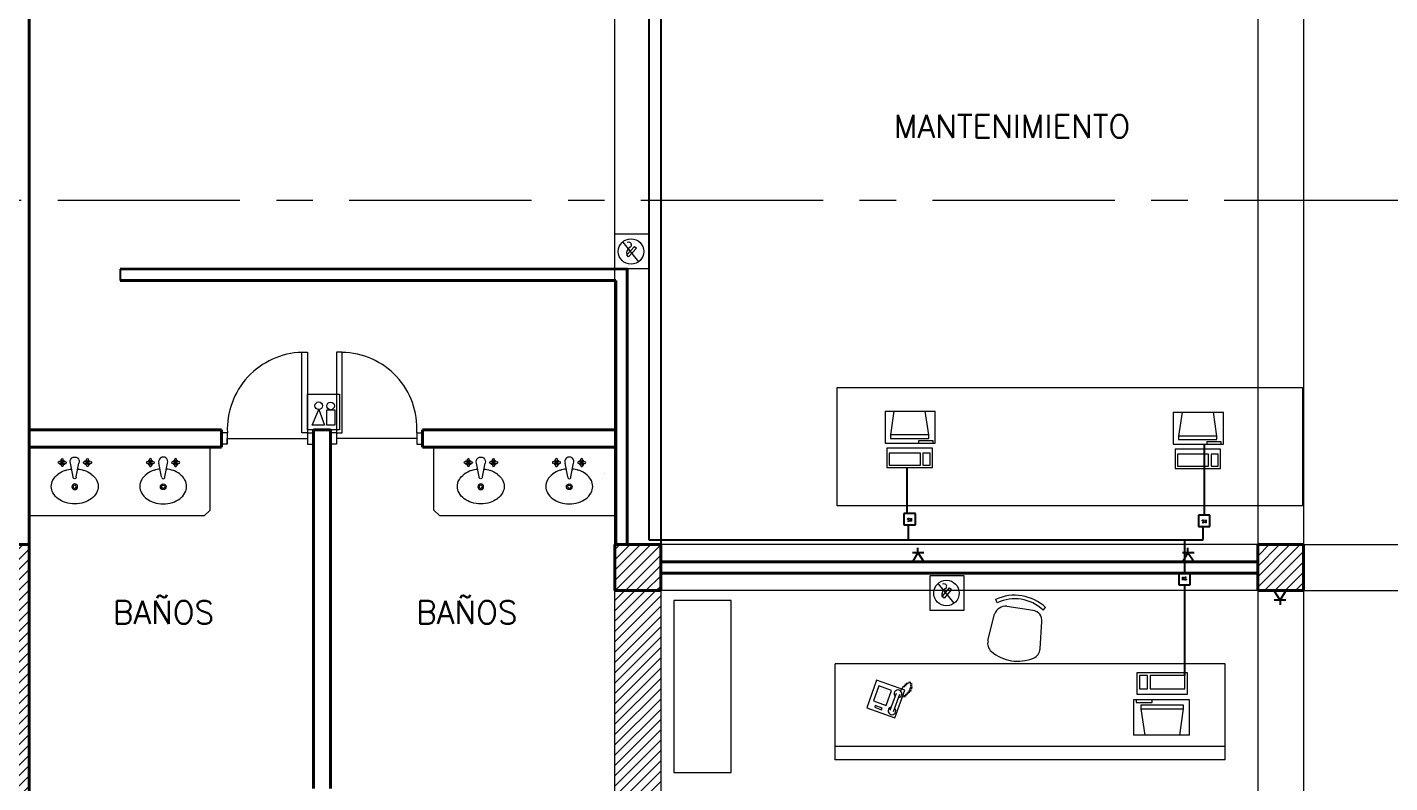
# Model space of a CAD drawing. Extents: x 1009 to 1343, y -172900 to 201.
# Drawn here: x 1041.58 to 1053.45, y 127.71 to 134.29 of the extents above; entities that cross this region are included whole.
import ezdxf

# ---------------------------------------------------------------- set-up
doc = ezdxf.new("R2010")
doc.units = 0
doc.header["$LTSCALE"] = 0.5
doc.linetypes.add('CENTER', pattern=[50.8, 31.75, -6.35, 6.35, -6.35])
doc.layers.get('0').update_dxf_attribs({"linetype": 'CONTINUOUS'})
for name, color, linetype in [('Cableado', 100, 'CONTINUOUS'), ('Electricidad', 50, 'CONTINUOUS'), ('MUROS', 7, 'CONTINUOUS')]:
    doc.layers.add(name, color=color, linetype=linetype)
for name, color, linetype, lineweight in [('Carpintería', 55, 'CONTINUOUS', 20), ('Detalles .05', 243, 'CONTINUOUS', 5), ('Detalles 01', 8, 'CONTINUOUS', 9), ('Equipamiento fijo', 31, 'CONTINUOUS', 13), ('Equipamiento movil', 33, 'CONTINUOUS', 9), ('Fundación', 42, 'CONTINUOUS', 20), ('Muros corte', 7, 'CONTINUOUS', 40), ('Punta 02', 11, 'CONTINUOUS', 20), ('Sist. contra incendio', 1, 'CONTINUOUS', 18), ('Tratamiento pisos', 251, 'CONTINUOUS', 9), ('Vidrios', 147, 'CONTINUOUS', 13)]:
    doc.layers.add(name, color=color, linetype=linetype, lineweight=lineweight)
doc.styles.add('Texto 2 mm', font='simplex.shx', dxfattribs={"height": 0.2})
doc.styles.add('Texto 5 mm', font='simplex.shx', dxfattribs={"height": 0.5})
pattern_1 = [(45, (0.52796, 11.5044), (-0.0449012806, 0.0449012806), [])]

# ---------------------------------------------------------------- blocks, each defined once
blk = doc.blocks.new('TELEFONO')
at = {"layer": 'Detalles .05'}
for p, q in [((0.139, 0.134), (-0.098, 0.134)), ((-0.098, 0.134), (-0.098, -0.099)), ((0.081, 0.108), (0.023, 0.108)), ((0.023, 0.108), (0.023, 0.094)), ((0.081, 0.094), (0.081, 0.108)), ((0.139, -0.099), (0.139, 0.134)), ((-0.071, 0.089), (-0.071, -0.055)), ((-0.043, 0.089), (-0.043, -0.055)), ((0.108, 0.063), (0, 0.063)), ((0, 0.063), (0, -0.063)), ((0.023, 0.094), (0.081, 0.094)), ((0.027, 0.041), (0.027, 0.041)), ((0.027, 0.014), (0.027, 0.014)), ((0.054, 0.041), (0.054, 0.041)), ((0.054, 0.014), (0.054, 0.014)), ((0.081, 0.041), (0.081, 0.041)), ((0.081, 0.014), (0.081, 0.014)), ((0.108, -0.063), (0.108, 0.063)), ((-0.129, -0.104), (-0.147, -0.11)), ((-0.124, -0.093), (-0.141, -0.098)), ((-0.118, -0.081), (-0.135, -0.087)), ((-0.112, -0.07), (-0.129, -0.075)), ((-0.106, -0.058), (-0.124, -0.064)), ((-0.101, -0.047), (-0.118, -0.052)), ((-0.098, -0.099), (0.139, -0.099)), ((-0.067, -0.083), (-0.078, -0.116)), ((0, -0.063), (0.108, -0.063)), ((0.027, -0.013), (0.027, -0.013)), ((0.027, -0.04), (0.027, -0.04)), ((0.054, -0.013), (0.054, -0.013)), ((0.054, -0.04), (0.054, -0.04)), ((0.081, -0.013), (0.081, -0.013)), ((0.081, -0.04), (0.081, -0.04)), ((-0.129, -0.116), (-0.147, -0.121)), ((-0.129, -0.127), (-0.147, -0.133)), ((-0.129, -0.139), (-0.147, -0.145)), ((-0.124, -0.15), (-0.141, -0.156)), ((-0.118, -0.162), (-0.135, -0.168)), ((-0.104, -0.17), (-0.122, -0.176)), ((-0.089, -0.156), (-0.106, -0.162)), ((-0.083, -0.145), (-0.101, -0.15)), ((-0.078, -0.133), (-0.095, -0.139)), ((-0.072, -0.121), (-0.089, -0.127))]:
    blk.add_line(p, q, dxfattribs=at)
for centre, start, end in [((-0.057, 0.089), 298.4915, 241.5085), ((-0.057, -0.055), 118.4915, 61.5085)]:
    blk.add_arc(centre, 0.0302, start, end, dxfattribs=at)
blk = doc.blocks.new('RECTANG')
for p, q in [((1, 1), (0, 1)), ((0, 1), (0, 0)), ((1, 0), (1, 1)), ((0, 0), (1, 0))]:
    blk.add_line(p, q)
blk = doc.blocks.new('KEYBOARD', base_point=(60, 294))
for p, xscale, yscale, zscale in [((60, 294), 19, 8, 19), ((61, 295), 13, 5, 13), ((75, 295), 3, 5, 3)]:
    blk.add_blockref('RECTANG', p, dxfattribs=dict(xscale=xscale, yscale=yscale, zscale=zscale))
blk = doc.blocks.new('silla compu')
for p, q in [((-0.198, 0.131), (-0.215, -0.107)), ((0.255, 0.058), (0.197, -0.173)), ((-0.225, -0.207), (-0.247, -0.23)), ((0.092, -0.242), (-0.137, -0.206)), ((0.175, -0.271), (0.188, -0.3))]:
    blk.add_line(p, q)
for centre, radius, start, end in [((-0.005, -0.116), 0.354, 49.3107, 112.4967), ((-0.105, 0.124), 0.0936, 112.4967, 175.8734), ((0.175, 0.085), 0.0838, 341.6928, 53.5518), ((-0.122, -0.113), 0.0936, 175.8734, 260.9037), ((0.022, 0.055), 0.392, 226.6455, 295.1618), ((0.022, 0.055), 0.361, 226.6972, 295.1102), ((0.098, -0.138), 0.105, 266.1879, 340.6498)]:
    blk.add_arc(centre, radius, start, end)
blk = doc.blocks.new('Lavamanos')
at = {"layer": 'Equipamiento movil'}
for p, q in [((-0.015, -0.037), (-0.038, -0.156)), ((0.013, -0.037), (0.036, -0.156)), ((-0.118, -0.158), (-0.138, -0.154)), ((-0.118, -0.167), (-0.138, -0.171)), ((-0.114, -0.154), (-0.118, -0.133)), ((-0.114, -0.171), (-0.118, -0.192)), ((-0.105, -0.154), (-0.101, -0.133)), ((-0.105, -0.171), (-0.101, -0.192)), ((-0.101, -0.158), (-0.08, -0.154)), ((-0.101, -0.167), (-0.08, -0.171)), ((0.102, -0.158), (0.081, -0.154)), ((0.102, -0.167), (0.081, -0.171)), ((0.106, -0.154), (0.102, -0.133)), ((0.106, -0.171), (0.102, -0.192)), ((0.115, -0.154), (0.119, -0.133)), ((0.115, -0.171), (0.119, -0.192)), ((0.119, -0.158), (0.14, -0.154)), ((0.119, -0.167), (0.14, -0.171))]:
    blk.add_line(p, q, dxfattribs=at)
for centre, radius in [((-0.001, 0.048), 0.0249), ((-0.001, 0.048), 0.014), ((-0.109, -0.162), 0.00541), ((0.11, -0.162), 0.00541)]:
    blk.add_circle(centre, radius, dxfattribs=at)
for centre, radius, start, end in [((-0.047, 0.021), 0.164, 126.7285, 150.9639), ((-0.019, -0.016), 0.211, 107.1746, 126.7285), ((-0.001, -0.075), 0.272, 90, 107.1746), ((-0.001, -0.075), 0.272, 72.8254, 90), ((0.017, -0.016), 0.211, 53.2715, 72.8254), ((0.045, 0.021), 0.164, 29.0361, 53.2715), ((-0.09, 0.045), 0.115, 150.9639, 180), ((-0.09, 0.045), 0.115, 180, 209.0361), ((0.088, 0.045), 0.115, 0, 29.0361), ((0.088, 0.045), 0.115, 330.9639, 360), ((-0.047, 0.069), 0.164, 209.0361, 233.2715), ((-0.019, 0.106), 0.211, 233.2715, 252.8254), ((-0.001, 0.165), 0.272, 252.8254, 264.2829), ((-0.001, -0.035), 0.014, 352.3829, 187.2442), ((-0.001, 0.165), 0.272, 275.7171, 287.1746), ((0.017, 0.106), 0.211, 287.1746, 306.7285), ((0.045, 0.069), 0.164, 306.7285, 330.9639), ((-0.136, -0.163), 0.00882, 105.2781, 254.7219), ((-0.109, -0.162), 0.0226, 108.6122, 162.265), ((-0.109, -0.162), 0.0226, 198.6122, 252.265), ((-0.109, -0.136), 0.00882, 15.2781, 164.7219), ((-0.109, -0.162), 0.00976, 119.0054, 153.1041), ((-0.109, -0.162), 0.00976, 209.0054, 243.1041), ((-0.109, -0.189), 0.00882, 195.2781, 344.7219), ((-0.117, -0.163), 0.00254, 349.6493, 12.8593), ((-0.109, -0.155), 0.00254, 259.6493, 282.8593), ((-0.109, -0.17), 0.00254, 79.6493, 102.8593), ((-0.109, -0.162), 0.00976, 29.0054, 63.1041), ((-0.109, -0.162), 0.00976, 299.0054, 333.1041), ((-0.101, -0.162), 0.00254, 169.6493, 192.8593), ((-0.109, -0.162), 0.0226, 18.6122, 72.265), ((-0.109, -0.162), 0.0226, 288.6122, 342.265), ((-0.083, -0.162), 0.00882, 285.2781, 74.7219), ((-0.001, -0.171), 0.0398, 158.1761, 21.8239), ((0.084, -0.162), 0.00882, 105.2781, 254.7219), ((0.11, -0.162), 0.0226, 107.735, 161.3878), ((0.11, -0.162), 0.0226, 197.735, 251.3878), ((0.111, -0.136), 0.00882, 15.2781, 164.7219), ((0.11, -0.162), 0.00976, 116.8959, 150.9946), ((0.11, -0.162), 0.00976, 206.8959, 240.9946), ((0.11, -0.189), 0.00882, 195.2781, 344.7219), ((0.103, -0.162), 0.00254, 347.1407, 10.3507), ((0.111, -0.155), 0.00254, 257.1407, 280.3507), ((0.11, -0.17), 0.00254, 77.1407, 100.3507), ((0.11, -0.162), 0.00976, 26.8959, 60.9946), ((0.11, -0.162), 0.00976, 296.8959, 330.9946), ((0.118, -0.163), 0.00254, 167.1407, 190.3507), ((0.11, -0.162), 0.0226, 287.735, 341.3878), ((0.11, -0.162), 0.0226, 17.735, 71.3878), ((0.137, -0.163), 0.00882, 285.2781, 74.7219)]:
    blk.add_arc(centre, radius, start, end, dxfattribs=at)

msp = doc.modelspace()

# ---------------------------------------------------------------- hatches: boundary and pattern name
at = {"layer": 'Detalles 01'}
h = msp.add_hatch(dxfattribs=at)
h.set_pattern_fill('ANSI31', color=256, scale=0.02, style=0)
h.set_pattern_definition([(45, (0.45051, 12.58081), (-0.0449012806, 0.0449012806), [])])
h.paths.add_polyline_path([(1041.596, 129.786), (1041.356, 129.786), (1041.356, 126.761), (1040.096, 126.761), (1040.096, 126.511), (1041.356, 126.511), (1041.356, 124.786), (1041.596, 124.786), (1041.596, 124.861), (1046.696, 124.861), (1046.696, 125.111), (1041.596, 125.111)])
h = msp.add_hatch(dxfattribs=at)
h.set_pattern_fill('ANSI31', color=256, scale=0.02, style=0)
h.set_pattern_definition(pattern_1)
h.paths.add_polyline_path([(1047.096, 129.386), (1047.096, 129.786), (1046.696, 129.786), (1046.696, 129.386)])
h = msp.add_hatch(dxfattribs=at)
h.set_pattern_fill('ANSI31', color=256, scale=0.02, style=0)
h.set_pattern_definition(pattern_1)
h.paths.add_polyline_path([(1052.696, 129.786), (1052.296, 129.786), (1052.296, 129.386), (1052.696, 129.386)])
h = msp.add_hatch(dxfattribs=at)
h.set_pattern_fill('ANSI31', color=256, scale=0.02, style=0)
h.set_pattern_definition([(45, (-10.70204, 11.5044), (-0.0449012806, 0.0449012806), [])])
h.paths.add_polyline_path([(1047.096, 129.386), (1046.696, 129.386), (1046.696, 125.186), (1047.096, 125.186)])

# ---------------------------------------------------------------- linework, layer by layer
at = {"layer": 'Cableado'}
for p, q in [((1046.992, 135.862), (1046.992, 129.827)), ((1051.83, 130.661), (1051.83, 130.043)), ((1049.239, 130.458), (1049.239, 130.057)), ((1049.315, 130.057), (1049.215, 130.057)), ((1049.215, 130.057), (1049.215, 129.957)), ((1049.215, 129.957), (1049.315, 129.957)), ((1049.255, 129.834), (1049.255, 129.957)), ((1049.315, 129.957), (1049.315, 130.057)), ((1051.88, 130.043), (1051.78, 130.043)), ((1051.78, 130.043), (1051.78, 129.943)), ((1051.88, 129.943), (1051.88, 130.043)), ((1051.78, 129.943), (1051.88, 129.943)), ((1051.821, 129.83), (1051.821, 129.943)), ((1046.992, 129.827), (1051.821, 129.829)), ((1051.658, 129.829), (1051.658, 129.536)), ((1051.708, 129.535), (1051.608, 129.535)), ((1051.608, 129.535), (1051.608, 129.435)), ((1051.708, 129.435), (1051.708, 129.535)), ((1051.608, 129.435), (1051.708, 129.435)), ((1051.662, 128.647), (1051.662, 129.435))]:
    msp.add_line(p, q, dxfattribs=at)
at = {"layer": 'Carpintería'}
for p, q in [((1043.971, 130.761), (1043.971, 131.461)), ((1043.971, 131.461), (1044.021, 131.461)), ((1044.021, 131.461), (1044.021, 130.761)), ((1044.271, 131.461), (1044.271, 130.761)), ((1044.321, 131.461), (1044.271, 131.461)), ((1044.321, 130.761), (1044.321, 131.461)), ((1043.321, 130.761), (1043.271, 130.761)), ((1043.321, 130.761), (1043.321, 130.661)), ((1044.021, 130.761), (1043.971, 130.761)), ((1044.021, 130.761), (1044.021, 130.661)), ((1044.021, 130.761), (1044.071, 130.761)), ((1044.271, 130.761), (1044.221, 130.761)), ((1044.271, 130.761), (1044.271, 130.661)), ((1044.271, 130.761), (1044.321, 130.761)), ((1044.971, 130.761), (1044.971, 130.661)), ((1044.971, 130.761), (1045.021, 130.761)), ((1043.321, 130.661), (1043.271, 130.661)), ((1044.021, 130.661), (1044.071, 130.661)), ((1044.271, 130.661), (1044.221, 130.661)), ((1044.971, 130.661), (1045.021, 130.661))]:
    msp.add_line(p, q, dxfattribs=at)
at = {"layer": 'Detalles 01', "linetype": 'CENTER', "ltscale": 0.1}
msp.add_line((1036.764, 132.786), (1064.74, 132.786), dxfattribs=at)
at = {"layer": 'Detalles 01'}
for centre, radius, start, end in [((1043.992, 130.79), 0.671, 91.7547, 182.4875), ((1044.313, 130.801), 0.659, 356.4745, 89.2834)]:
    msp.add_arc(centre, radius, start, end, dxfattribs=at)
at = {"layer": 'Electricidad'}
for p, q in [((1047.096, 135.786), (1047.096, 132.934)), ((1047.096, 132.934), (1047.096, 129.636)), ((1049.288, 129.717), (1049.389, 129.717)), ((1049.336, 129.717), (1049.288, 129.636)), ((1049.336, 129.717), (1049.336, 129.757)), ((1049.336, 129.717), (1049.388, 129.636)), ((1051.641, 129.717), (1051.742, 129.717)), ((1051.689, 129.717), (1051.641, 129.636)), ((1051.689, 129.717), (1051.689, 129.757)), ((1051.689, 129.717), (1051.742, 129.636)), ((1047.096, 129.636), (1049.288, 129.636)), ((1049.388, 129.636), (1051.641, 129.636)), ((1051.742, 129.636), (1052.296, 129.636)), ((1052.296, 129.636), (1052.296, 129.386)), ((1052.296, 129.386), (1052.439, 129.386)), ((1052.493, 129.303), (1052.441, 129.383)), ((1052.493, 129.303), (1052.541, 129.383)), ((1052.541, 129.303), (1052.44, 129.303)), ((1052.493, 129.303), (1052.493, 129.262))]:
    msp.add_line(p, q, dxfattribs=at)
for points in [[(1049.388, 129.636), (1049.288, 129.636)], [(1051.742, 129.636), (1051.641, 129.636)], [(1052.441, 129.383), (1052.541, 129.383)]]:
    msp.add_lwpolyline(points, dxfattribs=at)
at = {"layer": 'Equipamiento fijo'}
for p, q in [((1043.171, 130.086), (1043.171, 130.636)), ((1045.121, 130.086), (1045.121, 130.636)), ((1043.171, 130.086), (1043.121, 130.036)), ((1045.171, 130.036), (1045.121, 130.086)), ((1043.121, 130.036), (1041.596, 130.036)), ((1046.696, 130.036), (1045.171, 130.036)), ((1047.711, 129.3), (1047.211, 129.3)), ((1047.211, 129.3), (1047.211, 127.8)), ((1047.711, 127.8), (1047.711, 129.3)), ((1048.616, 127.91), (1048.616, 128.747)), ((1052.013, 128.747), (1048.616, 128.747)), ((1052.013, 127.91), (1052.013, 128.747)), ((1052.008, 128.028), (1048.616, 128.028)), ((1052.013, 127.91), (1048.613, 127.91)), ((1047.211, 127.8), (1047.711, 127.8))]:
    msp.add_line(p, q, dxfattribs=at)
at = {"layer": 'Equipamiento movil'}
for p, q in [((1049.05, 130.948), (1049.05, 130.67)), ((1049.05, 130.948), (1049.488, 130.948)), ((1049.128, 130.948), (1049.097, 130.741)), ((1049.431, 130.741), (1049.4, 130.948)), ((1049.488, 130.67), (1049.488, 130.948)), ((1051.56, 130.939), (1051.56, 130.661)), ((1051.56, 130.939), (1051.999, 130.939)), ((1051.638, 130.939), (1051.607, 130.732)), ((1051.941, 130.732), (1051.91, 130.939)), ((1051.999, 130.661), (1051.999, 130.939)), ((1049.05, 130.67), (1049.488, 130.67)), ((1049.097, 130.741), (1049.097, 130.711)), ((1049.431, 130.741), (1049.097, 130.741)), ((1049.097, 130.711), (1049.431, 130.711)), ((1049.342, 130.691), (1049.342, 130.67)), ((1049.468, 130.691), (1049.342, 130.691)), ((1049.431, 130.711), (1049.431, 130.741)), ((1049.468, 130.67), (1049.468, 130.691)), ((1051.607, 130.732), (1051.607, 130.702)), ((1051.941, 130.732), (1051.607, 130.732)), ((1051.607, 130.702), (1051.941, 130.702)), ((1051.852, 130.682), (1051.852, 130.661)), ((1051.978, 130.682), (1051.852, 130.682)), ((1051.941, 130.702), (1051.941, 130.732)), ((1051.978, 130.661), (1051.978, 130.682)), ((1051.56, 130.661), (1051.999, 130.661)), ((1051.703, 128.434), (1051.215, 128.434)), ((1051.215, 128.434), (1051.215, 128.125)), ((1051.238, 128.434), (1051.238, 128.411)), ((1051.238, 128.411), (1051.378, 128.411)), ((1051.378, 128.411), (1051.378, 128.434)), ((1051.703, 128.125), (1051.703, 128.434)), ((1051.279, 128.388), (1051.279, 128.355)), ((1051.65, 128.388), (1051.279, 128.388)), ((1051.279, 128.355), (1051.65, 128.355)), ((1051.279, 128.355), (1051.314, 128.125)), ((1051.617, 128.125), (1051.65, 128.355)), ((1051.65, 128.355), (1051.65, 128.388)), ((1051.703, 128.125), (1051.215, 128.125))]:
    msp.add_line(p, q, dxfattribs=at)
msp.add_lwpolyline([(1048.634, 131.154), (1052.687, 131.154), (1052.687, 130.125), (1048.634, 130.125)], close=True, dxfattribs=at)
at = {"layer": 'Fundación'}
msp.add_line((1043.321, 130.664), (1043.321, 130.711), dxfattribs=at)
at = {"layer": 'MUROS'}
msp.add_line((1042.387, 132.186), (1042.387, 132.086), dxfattribs=at)
at = {"layer": 'Muros corte'}
for p, q in [((1041.596, 139.088), (1041.596, 130.786)), ((1046.803, 132.187), (1042.387, 132.186)), ((1046.803, 132.187), (1046.803, 129.786)), ((1046.705, 132.086), (1042.387, 132.086)), ((1046.705, 132.086), (1046.705, 129.786)), ((1043.271, 130.786), (1041.596, 130.786)), ((1041.596, 130.786), (1041.596, 125.111)), ((1043.271, 130.636), (1043.271, 130.786)), ((1044.221, 130.786), (1044.071, 130.786)), ((1044.071, 127.661), (1044.071, 130.786)), ((1044.221, 127.661), (1044.221, 130.786)), ((1046.696, 130.786), (1045.021, 130.786)), ((1045.021, 130.636), (1045.021, 130.786)), ((1043.271, 130.636), (1041.596, 130.636)), ((1046.696, 130.636), (1045.021, 130.636)), ((1040.196, 129.786), (1041.596, 129.786)), ((1047.096, 129.786), (1046.696, 129.786)), ((1046.696, 129.386), (1046.696, 129.786)), ((1047.096, 129.386), (1047.096, 129.786)), ((1052.696, 129.786), (1052.296, 129.786)), ((1052.296, 129.386), (1052.296, 129.786)), ((1052.696, 129.386), (1052.696, 129.786)), ((1052.296, 129.636), (1047.091, 129.636)), ((1052.296, 129.536), (1047.091, 129.536)), ((1047.096, 129.386), (1046.696, 129.386)), ((1052.696, 129.386), (1052.296, 129.386))]:
    msp.add_line(p, q, dxfattribs=at)
at = {"layer": 'Sist. contra incendio'}
for p, q in [((1046.766, 132.42), (1046.904, 132.25)), ((1049.512, 129.445), (1049.65, 129.275))]:
    msp.add_line(p, q, dxfattribs=at)
at = {"layer": 'Sist. contra incendio', "color": 2}
for p, q in [((1044.059, 130.827), (1044.118, 130.962)), ((1044.118, 130.962), (1044.169, 130.827)), ((1044.169, 130.827), (1044.059, 130.827))]:
    msp.add_line(p, q, dxfattribs=at)
at = {"layer": 'Sist. contra incendio', "color": 0}
for points in [[(1046.696, 132.492), (1046.99, 132.492), (1046.99, 132.187), (1046.696, 132.187)], [(1046.817, 132.294), (1046.8, 132.31), (1046.867, 132.384), (1046.884, 132.369)], [(1049.442, 129.518), (1049.736, 129.518), (1049.736, 129.212), (1049.442, 129.212)], [(1049.564, 129.32), (1049.547, 129.335), (1049.613, 129.41), (1049.63, 129.394)]]:
    msp.add_lwpolyline(points, close=True, dxfattribs=at)
at = {"layer": 'Sist. contra incendio', "color": 2}
for points in [[(1044.021, 131.095), (1044.299, 131.095), (1044.299, 130.786), (1044.021, 130.786)], [(1044.189, 130.961), (1044.258, 130.961), (1044.258, 130.826), (1044.189, 130.826)]]:
    msp.add_lwpolyline(points, close=True, dxfattribs=at)
at = {"layer": 'Sist. contra incendio'}
for centre in [(1046.838, 132.339), (1049.585, 129.364)]:
    msp.add_circle(centre, 0.111, dxfattribs=at)
at = {"layer": 'Sist. contra incendio', "color": 2}
for centre in [(1044.117, 130.996), (1044.221, 130.994)]:
    msp.add_circle(centre, 0.0329, dxfattribs=at)
at = {"layer": 'Sist. contra incendio', "color": 0}
for centre, radius, start, end in [((1046.858, 132.324), 0.0596, 117.3995, 194.4218), ((1046.818, 132.397), 0.0234, 303.3783, 123.3783), ((1049.604, 129.35), 0.0596, 117.3995, 194.4218), ((1049.564, 129.422), 0.0234, 303.3783, 123.3783)]:
    msp.add_arc(centre, radius, start, end, dxfattribs=at)
at = {"layer": 'Tratamiento pisos'}
for p, q in [((1046.696, 125.186), (1046.696, 140.386)), ((1047.096, 135.786), (1047.096, 129.786)), ((1052.296, 135.786), (1052.296, 133.247)), ((1052.696, 135.786), (1052.696, 132.352)), ((1052.296, 133.247), (1052.296, 129.786)), ((1052.696, 132.352), (1052.696, 129.786)), ((1043.321, 130.711), (1044.021, 130.711)), ((1044.971, 130.711), (1044.271, 130.711)), ((1052.296, 129.786), (1047.096, 129.786)), ((1052.296, 129.786), (1047.096, 129.786)), ((1052.696, 129.786), (1057.796, 129.786)), ((1052.296, 129.386), (1047.096, 129.386)), ((1047.096, 129.386), (1047.096, 125.186)), ((1052.296, 129.386), (1052.296, 125.281)), ((1052.696, 129.386), (1052.696, 125.281)), ((1052.696, 129.386), (1057.796, 129.386))]:
    msp.add_line(p, q, dxfattribs=at)
at = {"layer": 'Vidrios', "color": 0}
msp.add_line((1046.696, 130.786), (1046.696, 129.386), dxfattribs=at)
at = {"layer": 'Vidrios'}
msp.add_line((1046.606, 130.407), (1046.606, 130.407), dxfattribs=at)
msp.add_point((1047.096, 129.786), dxfattribs=at)
msp.add_point((1047.096, 129.786), dxfattribs=at)

# ---------------------------------------------------------------- block references
at = {"layer": 'Detalles .05', "xscale": 1.1, "yscale": 1.1, "zscale": 1.1, "rotation": 160.4753668543308}
msp.add_blockref('TELEFONO', (1049.084, 128.451), dxfattribs=at)
at = {"layer": 'Equipamiento movil', "xscale": -1, "rotation": 180}
for p in [(1041.993, 130.338), (1045.53, 130.338)]:
    msp.add_blockref('Lavamanos', p, dxfattribs=at)
at = {"layer": 'Equipamiento movil'}
for name, p, rotation in [('Lavamanos', (1042.762, 130.338), 180.0000000000435), ('Lavamanos', (1046.299, 130.338), 180), ('silla compu', (1050.202, 129.008), 180)]:
    msp.add_blockref(name, p, dxfattribs=dict(at, rotation=rotation))
at = {"layer": 'Equipamiento movil', "xscale": 0.02089667023072119, "yscale": 0.02089667023072119, "zscale": 0.02089667023072119}
for p in [(1049.066, 130.458), (1051.576, 130.449)]:
    msp.add_blockref('KEYBOARD', p, dxfattribs=at)
at = {"layer": 'Equipamiento movil', "xscale": 0.02326153846132684, "yscale": 0.02326153846132684, "zscale": 0.02326153846132684, "rotation": 180}
msp.add_blockref('KEYBOARD', (1051.685, 128.67), dxfattribs=at)

# ---------------------------------------------------------------- texts
at = {"layer": 'Cableado', "char_height": 0.0253, "attachment_point": 1, "rotation": 180, "style": 'Texto 5 mm'}
for insert in [(1049.288, 129.99), (1051.854, 129.976)]:
    msp.add_mtext_dynamic_manual_height_columns('RS', width=19.34546, gutter_width=2.5, heights=[0], dxfattribs=dict(at, insert=insert))
at = {"layer": 'Cableado', "insert": (1051.634, 129.502), "char_height": 0.0253, "attachment_point": 1, "style": 'Texto 5 mm'}
msp.add_mtext_dynamic_manual_height_columns('RS', width=19.34546, gutter_width=2.5, heights=[0], dxfattribs=at)
at = {"layer": 'Punta 02', "color": 6, "insert": (1049.128, 133.529), "char_height": 0.2, "width": 0.68305, "attachment_point": 1, "style": 'Texto 2 mm'}
msp.add_mtext('MANTENIMIENTO', dxfattribs=at)
at = {"layer": 'Punta 02', "char_height": 0.2, "width": 1.0557, "attachment_point": 7, "style": 'Texto 2 mm'}
for insert in [(1042.324, 129.096), (1044.966, 129.096)]:
    msp.add_mtext('BAÑOS', dxfattribs=dict(at, insert=insert))

doc.saveas('drawing.dxf')
